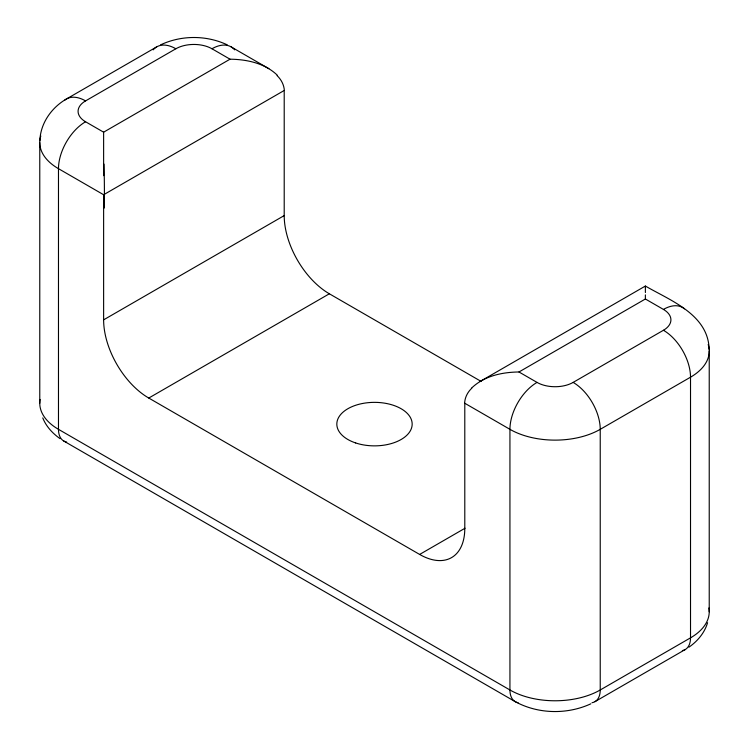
<?xml version="1.0" encoding="UTF-8"?>
<svg xmlns="http://www.w3.org/2000/svg" width="749" height="749" viewBox="0 0 749 749"><rect width="100%" height="100%" fill="white"/><g stroke="black" fill="none" stroke-linecap="round" stroke-linejoin="round"><path stroke-width="1.12" d="M103.624 175.678L103.624 132.18L85.564 121.759A25.541 14.746 0 0 1 85.564 100.9L175.856 48.769A25.541 14.746 0 0 1 211.976 48.769A38.311 22.114 -60 0 1 234.643 49.846M645.376 286.427L645.385 292.531M645.376 294.872L645.376 299.001L663.436 309.421A38.311 22.114 -60 0 1 684.464 308.841M39.856 140.7C40.446 123.239 51.559 107.584 66.408 99.008L156.7 46.878M707.58 622.719C704.603 632.839 697.525 641.238 688.949 647.173M471.57 388.113C484.013 376.007 502.102 372.15 518.973 371.981L537.024 382.402A25.541 14.746 0 0 0 573.144 382.402L663.436 330.272A25.541 14.746 0 0 0 663.436 309.421M103.624 132.18L230.027 59.199C246.898 59.377 264.987 63.225 277.43 75.331M40.811 135.981A63.843 36.86 0 0 0 58.478 168.675L103.624 194.74L284.208 90.479L284.208 215.59A63.843 36.86 60 0 0 329.354 293.786L480.961 381.316M465.045 528.223L419.646 554.438L148.77 398.047A63.843 36.86 60 0 1 103.624 319.851L284.208 215.59M148.77 398.047L329.354 293.786M480.109 381.466L645.376 286.043C670.392 300.564 708.236 314.496 709.144 349.221M518.973 371.981L645.376 299.001M594.94 701.663L685.232 649.542M160.529 44.874C181.398 35.044 206.424 35.044 227.303 44.874M590.849 703.817C567.115 714.715 538.241 714.171 515.228 701.663L63.768 441.021M231.123 46.878L268.891 68.683M211.976 48.769L230.027 59.199M60.051 438.652C52.608 433.418 46.148 426.471 42.759 417.923M645.376 286.081L645.376 287.157M709.228 351.131L709.228 611.783M103.624 194.74L103.624 319.851M39.772 142.61L39.772 403.262M103.989 164.068A30.026 0.758 89.2 0 1 104.401 198.148A30.026 0.758 89.2 0 1 103.68 206.303M277.064 75.583A30.026 24.464 2.9 0 1 284.348 90.47M419.646 554.438A63.843 36.86 60 0 0 464.792 528.373L464.792 403.262L509.938 429.327A63.843 36.86 0 0 0 600.23 429.327L690.522 377.196A63.843 36.86 0 0 0 708.189 344.503M464.623 403.252A30.026 24.511 0 0 1 471.739 388.225M573.144 382.402A38.311 22.114 60 0 1 600.23 429.327L600.23 689.979A25.541 14.746 60 0 1 592.056 702.712M663.436 330.272A38.311 22.114 60 0 1 690.522 377.196L690.522 637.848A25.541 14.746 60 0 1 682.348 650.581M537.024 382.402A38.311 22.114 -60 0 0 509.938 429.327L509.938 689.979A25.541 14.746 -60 0 0 518.111 702.712M708.882 607.973A63.843 36.86 0 0 1 690.522 637.848L600.23 689.979A63.843 36.86 0 0 1 509.938 689.979L58.478 429.327A63.843 36.86 0 0 1 40.118 399.451M153.18 49.846A38.311 22.114 60 0 1 175.856 48.769M64.536 100.329A38.311 22.114 60 0 1 85.564 100.9M85.564 121.759A38.311 22.114 -60 0 0 58.478 168.675L58.478 429.327A25.541 14.746 -60 0 0 66.652 442.06M355.663 442.949A37.665 21.749 0 0 0 412.165 424.112A37.665 21.749 0 0 0 355.663 405.275A37.665 21.749 0 0 0 355.663 442.949"/></g></svg>
